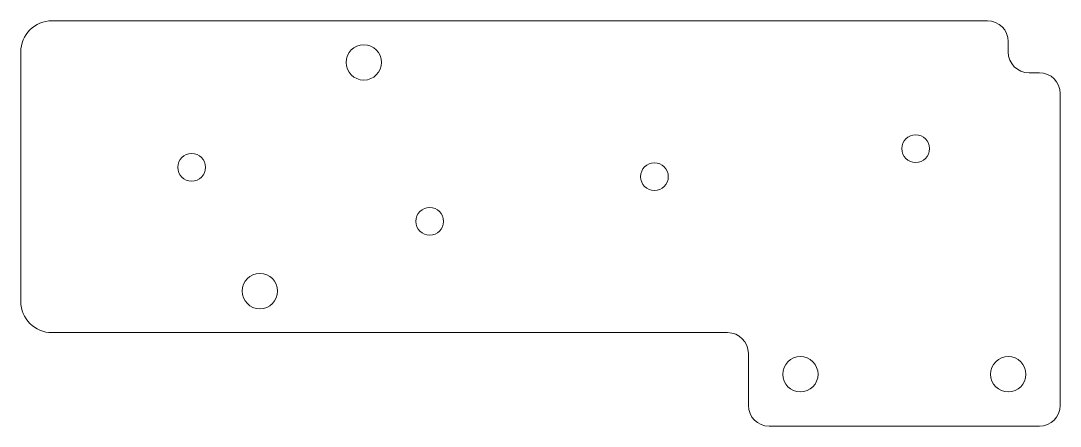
# Model space of a CAD drawing. Header units: millimetres. Extents: x -57 to 43, y 117 to 156.
import ezdxf

# ---------------------------------------------------------------- set-up
doc = ezdxf.new("R2010")
doc.units = ezdxf.units.MM
doc.layers.add('1', color=7, linetype='Continuous', true_color=0xffffff)

msp = doc.modelspace()

# ---------------------------------------------------------------- linework, layer by layer
at = {"layer": '1', "color": 30, "linetype": 'Continuous', "lineweight": 13}
for p, q in [((35.9, 155.897189), (-54.1, 155.897189)), ((37.9, 152.897189), (37.9, 153.897189)), ((-57.1, 152.897189), (-57.1, 128.897189)), ((40.9, 150.897189), (39.9, 150.897189)), ((42.9, 118.897189), (42.9, 148.897189)), ((-54.1, 125.897189), (10.9, 125.897189)), ((12.9, 118.897189), (12.9, 123.897189)), ((40.9, 116.897189), (14.9, 116.897189))]:
    msp.add_line(p, q, dxfattribs=at)
for centre, radius in [((-24.1, 151.897189), 1.7), ((29, 143.6), 1.333), ((-40.655, 141.803256), 1.333), ((3.861614, 140.897189), 1.333), ((-17.755, 136.603256), 1.333), ((-34.1, 129.897189), 1.7), ((17.9, 121.897189), 1.7), ((37.9, 121.897189), 1.7)]:
    msp.add_circle(centre, radius, dxfattribs=at)
for centre, radius, start, end in [((-54.1, 152.897189), 3, 90, 180), ((35.9, 153.897189), 2, 0, 90), ((39.9, 152.897189), 2, 180, 270), ((40.9, 148.897189), 2, 0, 90), ((-54.1, 128.897189), 3, 180, 270), ((10.9, 123.897189), 2, 0, 90), ((14.9, 118.897189), 2, 180, 270), ((40.9, 118.897189), 2, 270, 0)]:
    msp.add_arc(centre, radius, start, end, dxfattribs=at)

doc.saveas('drawing.dxf')
